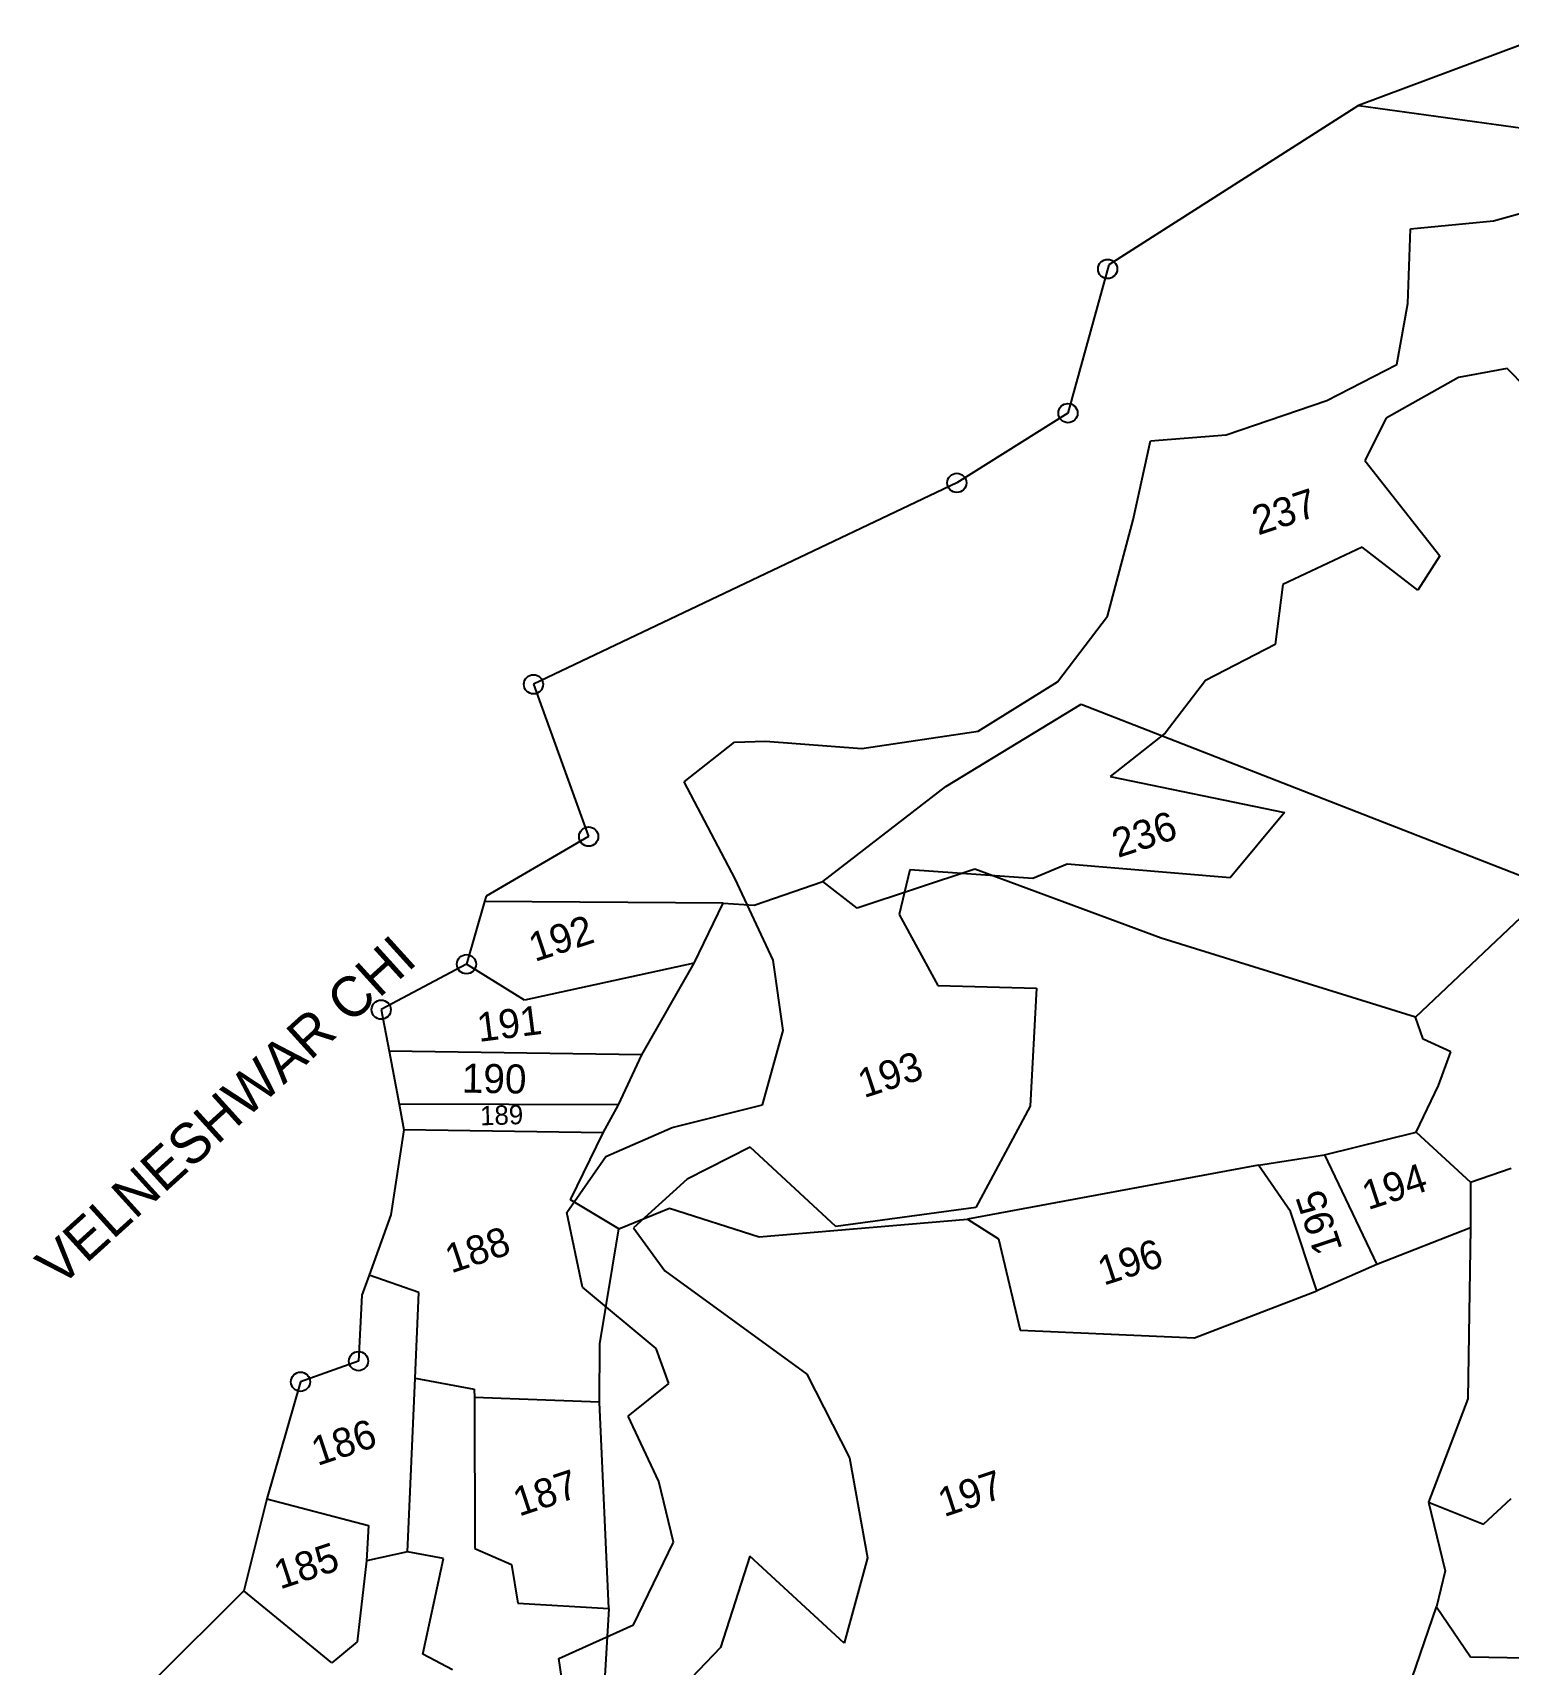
# Model space of a CAD drawing. Header units: metres. Extents: x 309869 to 314467, y 1921293 to 1923473.
# Drawn here: x 310584.5 to 310953.2, y 1921926 to 1922333.6 of the extents above; entities that cross this region are included whole.
import ezdxf

# ---------------------------------------------------------------- set-up
doc = ezdxf.new("R2010")
doc.units = ezdxf.units.M
doc.header["$LTSCALE"] = 0.3
doc.layers.get('0').update_dxf_attribs({"linetype": 'CONTINUOUS'})
for name, color, linetype in [('POLY_HATCH', 12, 'CONTINUOUS'), ('POLY_PARCEL', 6, 'CONTINUOUS'), ('TEXT_MAPOUT', 7, 'CONTINUOUS'), ('TEXT_PARCEL', 7, 'CONTINUOUS'), ('V_BOUND_LINE', 7, 'CONTINUOUS')]:
    doc.layers.add(name, color=color, linetype=linetype)
doc.styles.add('TEXT_MAP', font='')
doc.styles.get('TEXT_MAP').set_extended_font_data('Kruti Dev 050')

msp = doc.modelspace()

# ---------------------------------------------------------------- linework, layer by layer
for centre in [(310853.1, 1922274.6), (310843.19, 1922238.59), (310815.43, 1922221.15), (310709.66, 1922170.84), (310723.44, 1922132.79), (310692.91, 1922100.91), (310671.62, 1922089.56), (310665.95, 1922001.76), (310651.46, 1921996.6)]:
    msp.add_circle(centre, 2.4)
at = {"layer": 'POLY_HATCH'}
for p, q in [((310949.53, 1922286.66), (310972.85, 1922293.09)), ((310928.78, 1922284.6), (310949.53, 1922286.66)), ((310928.11, 1922266), (310928.78, 1922284.6)), ((310925.34, 1922250.74), (310928.11, 1922266)), ((310907.9, 1922241.71), (310925.34, 1922250.74)), ((310952.88, 1922249.75), (310940.76, 1922247.52)), ((310963.89, 1922238.53), (310952.88, 1922249.75)), ((310940.76, 1922247.52), (310922.72, 1922237.29)), ((310882.75, 1922233.16), (310907.9, 1922241.71)), ((310922.72, 1922237.29), (310917.38, 1922226.72)), ((310863.83, 1922231.7), (310882.75, 1922233.16)), ((310859.52, 1922211.91), (310863.83, 1922231.7)), ((310917.38, 1922226.72), (310936.07, 1922202.93)), ((310853.08, 1922187.88), (310859.52, 1922211.91)), ((310916.7, 1922205.1), (310896.85, 1922195.78)), ((310930.59, 1922194.32), (310916.7, 1922205.1)), ((310936.07, 1922202.93), (310930.59, 1922194.32)), ((310896.85, 1922195.78), (310894.98, 1922180.81)), ((310840.61, 1922171.44), (310853.08, 1922187.88)), ((310894.98, 1922180.81), (310877.54, 1922171.79)), ((310820.75, 1922159.09), (310840.61, 1922171.44)), ((310877.54, 1922171.79), (310867.51, 1922158.66)), ((310747.3, 1922146.44), (310759.9, 1922156.39)), ((310759.9, 1922156.39), (310767.62, 1922156.67)), ((310767.62, 1922156.67), (310791.67, 1922154.79)), ((310791.67, 1922154.79), (310820.75, 1922159.09)), ((310867.51, 1922158.66), (310853.7, 1922147.81)), ((310853.7, 1922147.81), (310897.26, 1922138.77)), ((310760.08, 1922122.21), (310747.3, 1922146.44)), ((310897.26, 1922138.77), (310883.73, 1922122.48)), ((310803.68, 1922124.51), (310801.06, 1922113.33)), ((310834.39, 1922122.31), (310803.68, 1922124.51)), ((310843.03, 1922125.92), (310834.39, 1922122.31)), ((310883.73, 1922122.48), (310843.03, 1922125.92)), ((310769.55, 1922101.93), (310760.08, 1922122.21)), ((310801.06, 1922113.33), (310810.69, 1922095.61)), ((310772.06, 1922084.38), (310769.55, 1922101.93)), ((310810.69, 1922095.61), (310835.36, 1922094.94)), ((310835.36, 1922094.94), (310833.74, 1922065.46)), ((310766.85, 1922065.8), (310772.06, 1922084.38)), ((310744.28, 1922060.11), (310766.85, 1922065.8)), ((310833.74, 1922065.46), (310820.18, 1922040.1)), ((310727.76, 1922052.9), (310744.28, 1922060.11)), ((310763.78, 1922055.22), (310748.02, 1922047.25)), ((310785.21, 1922035.35), (310763.78, 1922055.22)), ((310718.02, 1922038.87), (310727.76, 1922052.9)), ((310748.02, 1922047.25), (310734.66, 1922035.04)), ((310721.89, 1922020.26), (310718.02, 1922038.87)), ((310820.18, 1922040.1), (310785.21, 1922035.35)), ((310734.66, 1922035.04), (310742.49, 1922024.28)), ((310742.49, 1922024.28), (310777.97, 1921998.48)), ((310740.3, 1922004.93), (310721.89, 1922020.26)), ((310743.45, 1921996.16), (310740.3, 1922004.93)), ((310733.28, 1921988.02), (310743.45, 1921996.16)), ((310777.97, 1921998.48), (310788.64, 1921977.58)), ((310740.95, 1921971.67), (310733.28, 1921988.02)), ((310788.64, 1921977.58), (310793.09, 1921952.62)), ((310744.68, 1921956.54), (310740.95, 1921971.67)), ((310734.62, 1921935.85), (310744.68, 1921956.54)), ((310763.73, 1921953.01), (310756.39, 1921930.2)), ((310787.27, 1921931.32), (310763.73, 1921953.01)), ((310793.09, 1921952.62), (310787.27, 1921931.32)), ((310715.97, 1921927.43), (310734.62, 1921935.85)), ((310719.97, 1921900.81), (310715.97, 1921927.43)), ((310756.39, 1921930.2), (310741.2, 1921914.36))]:
    msp.add_line(p, q, dxfattribs=at)
at = {"layer": 'POLY_PARCEL'}
for p, q in [((310915.81, 1922315.48), (310956.81, 1922309.76)), ((310812.67, 1922145.31), (310846.45, 1922165.88)), ((310846.45, 1922165.88), (310964.1, 1922119.96)), ((310781.96, 1922121.54), (310812.67, 1922145.31)), ((310819.9, 1922124.63), (310790.56, 1922114.95)), ((310866.44, 1922107.45), (310819.9, 1922124.63)), ((310764.82, 1922115.68), (310781.96, 1922121.54)), ((310790.56, 1922114.95), (310781.96, 1922121.54)), ((310964.1, 1922119.96), (310929.99, 1922087.64)), ((310757.04, 1922116.13), (310697.44, 1922116.6)), ((310749.81, 1922101.21), (310757.04, 1922116.13)), ((310757.04, 1922116.13), (310764.82, 1922115.68)), ((310929.99, 1922087.64), (310866.44, 1922107.45)), ((310707.4, 1922091.93), (310692.91, 1922100.91)), ((310749.81, 1922101.21), (310707.4, 1922091.93)), ((310736.71, 1922078.23), (310749.81, 1922101.21)), ((310931.96, 1922082.19), (310929.99, 1922087.64)), ((310938.81, 1922078.99), (310931.96, 1922082.19)), ((310736.71, 1922078.23), (310673.58, 1922079.15)), ((310730.88, 1922065.78), (310736.71, 1922078.23)), ((310935.79, 1922070.58), (310938.81, 1922078.99)), ((310930.16, 1922058.94), (310935.79, 1922070.58)), ((310730.88, 1922065.78), (310676.08, 1922065.91)), ((310727.06, 1922058.8), (310730.88, 1922065.78)), ((310727.06, 1922058.8), (310677.28, 1922059.56)), ((310718.92, 1922042.08), (310727.06, 1922058.8)), ((310907.3, 1922053.27), (310930.16, 1922058.94)), ((310930.16, 1922058.94), (310943.75, 1922046.46)), ((310890.77, 1922050.67), (310907.3, 1922053.27)), ((310907.3, 1922053.27), (310920.34, 1922025.86)), ((310890.77, 1922050.67), (310818.08, 1922037.21)), ((310898.82, 1922039.14), (310890.77, 1922050.67)), ((310943.75, 1922046.46), (310953.96, 1922049.96)), ((310943.75, 1922046.46), (310943.76, 1922035.05)), ((310730.95, 1922034.82), (310718.92, 1922042.08)), ((310730.95, 1922034.82), (310743.63, 1922039.96)), ((310743.63, 1922039.96), (310766.06, 1922032.84)), ((310766.06, 1922032.84), (310818.08, 1922037.21)), ((310818.08, 1922037.21), (310825.81, 1922032.34)), ((310905.37, 1922019.29), (310898.82, 1922039.14)), ((310726.27, 1922006.1), (310730.95, 1922034.82)), ((310943.76, 1922035.05), (310920.34, 1922025.86)), ((310943.76, 1922035.05), (310943.07, 1921992.35)), ((310825.81, 1922032.34), (310831.22, 1922009.5)), ((310920.34, 1922025.86), (310905.37, 1922019.29)), ((310680.98, 1922018.93), (310668.57, 1922023.22)), ((310680.12, 1921997.49), (310680.98, 1922018.93)), ((310874.79, 1922007.57), (310905.37, 1922019.29)), ((310831.22, 1922009.5), (310874.79, 1922007.57)), ((310726.16, 1921991.52), (310726.27, 1922006.1)), ((310678.16, 1921954.13), (310680.12, 1921997.49)), ((310680.12, 1921997.49), (310694.88, 1921994.74)), ((310694.88, 1921994.74), (310694.89, 1921992.63)), ((310726.16, 1921991.52), (310694.89, 1921992.63)), ((310694.89, 1921992.63), (310695.05, 1921954.98)), ((310943.07, 1921992.35), (310933.23, 1921966.52)), ((310728.52, 1921939.95), (310726.16, 1921991.52)), ((310643.05, 1921967.31), (310668.48, 1921960.66)), ((310933.23, 1921966.52), (310937.43, 1921949.32)), ((310933.23, 1921966.52), (310947.03, 1921961.04)), ((310947.03, 1921961.04), (310953.91, 1921967.39)), ((310668.48, 1921960.66), (310667.96, 1921951.86)), ((310667.96, 1921951.86), (310665.6, 1921931.63)), ((310678.16, 1921954.13), (310667.96, 1921951.86)), ((310687.14, 1921952.47), (310678.16, 1921954.13)), ((310681.99, 1921928.51), (310687.14, 1921952.47)), ((310695.05, 1921954.98), (310704.2, 1921950.98)), ((310704.2, 1921950.98), (310705.79, 1921941.28)), ((310937.43, 1921949.32), (310935.25, 1921940.4)), ((310659.31, 1921926.35), (310637.26, 1921944.34)), ((310705.79, 1921941.28), (310728.52, 1921939.95)), ((310728.52, 1921939.95), (310727.25, 1921918.88)), ((310925.13, 1921910.74), (310935.25, 1921940.4)), ((310935.25, 1921940.4), (310943.75, 1921927.86)), ((310665.6, 1921931.63), (310659.31, 1921926.35)), ((310689.39, 1921924.64), (310681.99, 1921928.51)), ((310943.75, 1921927.86), (310957.47, 1921927.65))]:
    msp.add_line(p, q, dxfattribs=at)
at = {"layer": 'V_BOUND_LINE'}
for p, q in [((310964.61, 1922333.64), (310915.81, 1922315.48)), ((310915.81, 1922315.48), (310853.38, 1922275.61)), ((310853.38, 1922275.61), (310843.19, 1922238.59)), ((310843.19, 1922238.59), (310815.43, 1922221.15)), ((310815.43, 1922221.15), (310709.66, 1922170.84)), ((310709.66, 1922170.84), (310723.44, 1922132.79)), ((310723.44, 1922132.79), (310697.83, 1922117.95)), ((310697.44, 1922116.6), (310692.91, 1922100.91)), ((310697.83, 1922117.95), (310697.44, 1922116.6)), ((310692.91, 1922100.91), (310671.62, 1922089.56)), ((310671.62, 1922089.56), (310673.58, 1922079.15)), ((310673.58, 1922079.15), (310676.08, 1922065.91)), ((310676.08, 1922065.91), (310677.28, 1922059.56)), ((310677.28, 1922059.56), (310674.04, 1922038.27)), ((310674.04, 1922038.27), (310668.57, 1922023.22)), ((310668.57, 1922023.22), (310666.74, 1922018.19)), ((310666.74, 1922018.19), (310665.95, 1922001.76)), ((310665.95, 1922001.76), (310651.46, 1921996.6)), ((310651.46, 1921996.6), (310643.05, 1921967.31)), ((310643.05, 1921967.31), (310637.26, 1921944.34)), ((310637.26, 1921944.34), (310614.74, 1921921.87))]:
    msp.add_line(p, q, dxfattribs=at)

# ---------------------------------------------------------------- texts
at = {"layer": 'TEXT_MAPOUT', "ltscale": 10}
msp.add_text('VELNESHWAR CHI', height=10.0649, rotation=42.1953, dxfattribs=at).set_placement((310591.25, 1922019.91))
at = {"layer": 'TEXT_PARCEL', "ltscale": 10, "style": 'TEXT_MAP'}
for s, height, rotation, p in [('237', 7.247, 18.2578, (310890.69, 1922208)), ('236', 7.247, 18.2578, (310855.68, 1922127.42)), ('192', 7.247, 18.2578, (310709.99, 1922101.43)), ('191', 7.247, 7.2669, (310696.03, 1922081.48)), ('193', 7.247, 18.2578, (310792.21, 1922067.4)), ('190', 7.247, 359.0997, (310691.7, 1922068.84)), ('189', 4.831, 1.7717, (310696.39, 1922060.64)), ('194', 7.247, 18.2578, (310918.16, 1922039.43)), ('195', 7.247, 108.2578, (310911.85, 1922029.75)), ('188', 7.247, 18.2578, (310689.09, 1922023.63)), ('196', 7.247, 18.2578, (310852.13, 1922020.56)), ('186', 7.247, 18.2578, (310655.69, 1921975.53)), ('187', 7.247, 18.2578, (310706.06, 1921962.89)), ('197', 7.247, 18.2578, (310812.23, 1921962.75)), ('185', 7.247, 18.2578, (310646.33, 1921944.68))]:
    msp.add_text(s, height=height, rotation=rotation, dxfattribs=at).set_placement(p)

doc.saveas('drawing.dxf')
